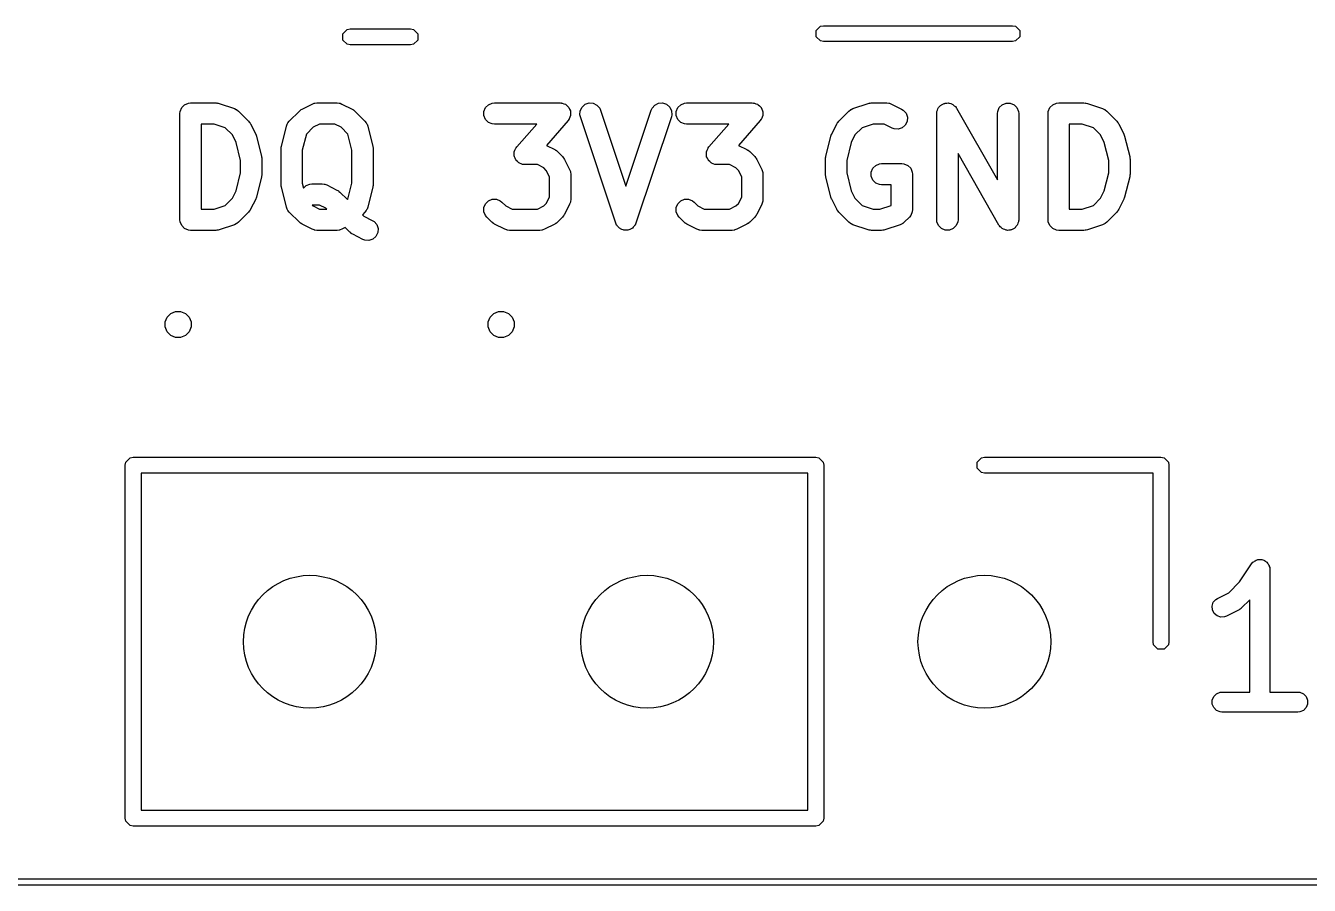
# Model space of a CAD drawing. Extents: x 89 to 178, y -115 to -57.
# Drawn here: x 143.08 to 152.75, y -115.02 to -108.55 of the extents above; entities that cross this region are included whole.
import ezdxf

# ---------------------------------------------------------------- set-up
doc = ezdxf.new("R2010")
doc.units = 0
doc.layers.add('BLACK', color=7, linetype='CONTINUOUS')

msp = doc.modelspace()

# ---------------------------------------------------------------- linework, layer by layer
at = {"layer": 'BLACK', "linetype": 'CONTINUOUS'}
for p, q in [((149.033315, -108.587039), (149.065787, -108.554567)), ((149.065787, -108.554567), (149.088748, -108.55)), ((149.088748, -108.55), (150.511252, -108.55)), ((150.511252, -108.55), (150.534213, -108.554567)), ((150.534213, -108.554567), (150.566685, -108.587039)), ((145.467503, -108.612039), (145.499975, -108.579567)), ((145.467503, -108.657961), (145.467503, -108.612039)), ((145.499975, -108.690433), (145.467503, -108.657961)), ((145.499975, -108.579567), (145.522936, -108.575)), ((145.522936, -108.575), (145.977064, -108.575)), ((145.977064, -108.575), (146.000025, -108.579567)), ((146.000025, -108.579567), (146.032497, -108.612039)), ((146.032497, -108.657961), (146.000025, -108.690433)), ((146.032497, -108.612039), (146.032497, -108.657961)), ((149.033315, -108.632961), (149.033315, -108.587039)), ((149.065787, -108.665433), (149.033315, -108.632961)), ((150.566685, -108.632961), (150.534213, -108.665433)), ((150.566685, -108.587039), (150.566685, -108.632961)), ((145.522936, -108.695), (145.499975, -108.690433)), ((145.977064, -108.695), (145.522936, -108.695)), ((146.000025, -108.690433), (145.977064, -108.695)), ((149.088748, -108.67), (149.065787, -108.665433)), ((150.511252, -108.67), (149.088748, -108.67)), ((150.534213, -108.665433), (150.511252, -108.67)), ((144.276983, -109.145257), (144.305822, -109.133312)), ((144.305822, -109.133312), (144.321429, -109.131775)), ((144.321429, -109.131775), (144.511905, -109.131775)), ((144.511905, -109.131775), (144.519802, -109.132552)), ((144.519802, -109.132552), (144.521911, -109.132403)), ((144.521911, -109.132403), (144.524683, -109.133033)), ((144.524683, -109.133033), (144.527512, -109.133312)), ((144.527512, -109.133312), (144.529463, -109.13412)), ((144.529463, -109.13412), (144.537203, -109.13588)), ((144.537203, -109.13588), (144.651489, -109.173975)), ((145.161842, -109.178316), (145.238033, -109.140221)), ((145.238033, -109.140221), (145.25268, -109.134616)), ((145.25268, -109.134616), (145.255546, -109.134412)), ((145.255546, -109.134412), (145.258203, -109.133312)), ((145.258203, -109.133312), (145.27381, -109.131775)), ((145.27381, -109.131775), (145.426191, -109.131775)), ((145.426191, -109.131775), (145.441798, -109.133312)), ((145.441798, -109.133312), (145.444454, -109.134412)), ((145.444454, -109.134412), (145.447321, -109.134616)), ((145.447321, -109.134616), (145.461968, -109.140221)), ((145.461968, -109.140221), (145.538158, -109.178316)), ((146.565077, -109.145257), (146.593916, -109.133312)), ((146.593916, -109.133312), (146.609523, -109.131775)), ((146.609523, -109.131775), (147.104761, -109.131775)), ((147.104761, -109.131775), (147.113009, -109.132587)), ((147.113009, -109.132587), (147.115115, -109.132447)), ((147.115115, -109.132447), (147.116565, -109.132937)), ((147.116565, -109.132937), (147.120368, -109.133312)), ((147.120368, -109.133312), (147.132368, -109.138282)), ((147.132368, -109.138282), (147.144684, -109.142448)), ((147.293715, -109.142274), (147.323327, -109.132403)), ((147.323327, -109.132403), (147.354463, -109.134615)), ((147.354463, -109.134615), (147.382382, -109.148575)), ((147.817617, -109.148575), (147.845536, -109.134615)), ((147.845536, -109.134615), (147.876672, -109.132403)), ((147.876672, -109.132403), (147.906284, -109.142274)), ((148.012696, -109.145257), (148.041535, -109.133312)), ((148.041535, -109.133312), (148.057142, -109.131775)), ((148.057142, -109.131775), (148.55238, -109.131775)), ((148.55238, -109.131775), (148.560628, -109.132587)), ((148.560628, -109.132587), (148.562734, -109.132447)), ((148.562734, -109.132447), (148.564184, -109.132937)), ((148.564184, -109.132937), (148.567987, -109.133312)), ((148.567987, -109.133312), (148.579987, -109.138282)), ((148.579987, -109.138282), (148.592303, -109.142448)), ((149.310416, -109.173975), (149.424702, -109.13588)), ((149.424702, -109.13588), (149.432441, -109.13412)), ((149.432441, -109.13412), (149.434393, -109.133312)), ((149.434393, -109.133312), (149.437221, -109.133033)), ((149.437221, -109.133033), (149.439994, -109.132403)), ((149.439994, -109.132403), (149.442102, -109.132552)), ((149.442102, -109.132552), (149.45, -109.131775)), ((149.45, -109.131775), (149.564286, -109.131775)), ((149.564286, -109.131775), (149.579893, -109.133312)), ((149.579893, -109.133312), (149.582549, -109.134412)), ((149.582549, -109.134412), (149.585416, -109.134616)), ((149.585416, -109.134616), (149.600063, -109.140221)), ((149.600063, -109.140221), (149.676253, -109.178316)), ((149.976983, -109.145257), (149.986814, -109.141184)), ((149.986814, -109.141184), (149.996051, -109.135907)), ((149.996051, -109.135907), (150.001109, -109.135263)), ((150.001109, -109.135263), (150.005822, -109.133312)), ((150.005822, -109.133312), (150.016462, -109.133312)), ((150.016462, -109.133312), (150.027017, -109.13197)), ((150.027017, -109.13197), (150.031938, -109.133312)), ((150.031938, -109.133312), (150.037036, -109.133312)), ((150.037036, -109.133312), (150.046865, -109.137383)), ((150.046865, -109.137383), (150.057131, -109.140183)), ((150.057131, -109.140183), (150.061162, -109.143305)), ((150.434126, -109.145257), (150.462965, -109.133312)), ((150.462965, -109.133312), (150.494179, -109.133312)), ((150.494179, -109.133312), (150.523018, -109.145257)), ((150.815078, -109.145257), (150.843917, -109.133312)), ((150.843917, -109.133312), (150.859524, -109.131775)), ((150.859524, -109.131775), (151.05, -109.131775)), ((151.05, -109.131775), (151.057897, -109.132552)), ((151.057897, -109.132552), (151.060006, -109.132403)), ((151.060006, -109.132403), (151.062778, -109.133033)), ((151.062778, -109.133033), (151.065607, -109.133312)), ((151.065607, -109.133312), (151.067558, -109.13412)), ((151.067558, -109.13412), (151.075298, -109.13588)), ((151.075298, -109.13588), (151.189584, -109.173975)), ((144.241429, -109.211775), (144.242966, -109.196168)), ((144.241429, -110.011775), (144.241429, -109.211775)), ((144.242966, -109.196168), (144.254911, -109.167329)), ((144.254911, -109.167329), (144.276983, -109.145257)), ((144.651489, -109.173975), (144.665809, -109.180369)), ((144.665809, -109.180369), (144.667979, -109.182251)), ((144.667979, -109.182251), (144.670637, -109.183352)), ((144.670637, -109.183352), (144.68276, -109.193301)), ((144.68276, -109.193301), (144.75895, -109.269492)), ((145.06486, -109.269491), (145.141051, -109.193301)), ((145.141051, -109.193301), (145.147185, -109.188265)), ((145.147185, -109.188265), (145.14857, -109.18667)), ((145.14857, -109.18667), (145.150973, -109.185156)), ((145.150973, -109.185156), (145.153173, -109.183352)), ((145.153173, -109.183352), (145.155127, -109.182542)), ((145.155127, -109.182542), (145.161842, -109.178316)), ((145.538158, -109.178316), (145.544874, -109.182543)), ((145.544874, -109.182543), (145.546826, -109.183352)), ((145.546826, -109.183352), (145.549022, -109.185154)), ((145.549022, -109.185154), (145.55143, -109.18667)), ((145.55143, -109.18667), (145.552815, -109.188267)), ((145.552815, -109.188267), (145.558949, -109.193301)), ((145.558949, -109.193301), (145.63514, -109.269491)), ((146.53106, -109.196168), (146.543005, -109.167329)), ((146.53106, -109.227382), (146.53106, -109.196168)), ((146.543005, -109.256221), (146.53106, -109.227382)), ((146.543005, -109.167329), (146.565077, -109.145257)), ((147.144684, -109.142448), (147.146714, -109.144224)), ((147.146714, -109.144224), (147.149207, -109.145257)), ((147.149207, -109.145257), (147.158393, -109.154443)), ((147.158393, -109.154443), (147.168175, -109.163002)), ((147.168175, -109.163002), (147.169371, -109.165421)), ((147.169371, -109.165421), (147.171279, -109.167329)), ((147.171279, -109.167329), (147.176248, -109.179326)), ((147.176248, -109.179326), (147.182013, -109.190983)), ((147.183224, -109.227382), (147.178251, -109.239387)), ((147.182013, -109.190983), (147.182192, -109.193677)), ((147.182192, -109.193677), (147.183224, -109.196168)), ((147.183224, -109.196168), (147.183224, -109.20915)), ((147.183224, -109.20915), (147.184089, -109.222128)), ((147.184089, -109.222128), (147.183224, -109.224685)), ((147.183224, -109.224685), (147.183224, -109.227382)), ((147.253961, -109.221781), (147.256173, -109.190645)), ((147.257438, -109.237073), (147.253961, -109.221781)), ((147.256173, -109.190645), (147.270133, -109.162726)), ((147.524105, -110.037073), (147.257438, -109.237073)), ((147.270133, -109.162726), (147.293715, -109.142274)), ((147.382382, -109.148575), (147.402834, -109.172157)), ((147.402834, -109.172157), (147.409228, -109.186477)), ((147.409228, -109.186477), (147.599999, -109.758791)), ((147.599999, -109.758791), (147.790771, -109.186477)), ((147.942561, -109.237073), (147.675895, -110.037073)), ((147.790771, -109.186477), (147.797165, -109.172157)), ((147.797165, -109.172157), (147.817617, -109.148575)), ((147.906284, -109.142274), (147.929866, -109.162725)), ((147.929866, -109.162725), (147.943826, -109.190644)), ((147.946038, -109.221781), (147.942561, -109.237073)), ((147.943826, -109.190644), (147.946038, -109.221781)), ((147.978679, -109.196168), (147.990624, -109.167329)), ((147.978679, -109.227382), (147.978679, -109.196168)), ((147.990624, -109.256221), (147.978679, -109.227382)), ((147.990624, -109.167329), (148.012696, -109.145257)), ((148.592303, -109.142448), (148.594333, -109.144224)), ((148.594333, -109.144224), (148.596826, -109.145257)), ((148.596826, -109.145257), (148.606012, -109.154443)), ((148.606012, -109.154443), (148.615794, -109.163002)), ((148.615794, -109.163002), (148.61699, -109.165421)), ((148.61699, -109.165421), (148.618898, -109.167329)), ((148.618898, -109.167329), (148.623867, -109.179326)), ((148.623867, -109.179326), (148.629632, -109.190983)), ((148.630843, -109.227382), (148.62587, -109.239387)), ((148.629632, -109.190983), (148.629811, -109.193677)), ((148.629811, -109.193677), (148.630843, -109.196168)), ((148.630843, -109.196168), (148.630843, -109.20915)), ((148.630843, -109.20915), (148.631708, -109.222128)), ((148.631708, -109.222128), (148.630843, -109.224685)), ((148.630843, -109.224685), (148.630843, -109.227382)), ((149.202955, -109.269491), (149.279146, -109.193301)), ((149.279146, -109.193301), (149.291268, -109.183352)), ((149.291268, -109.183352), (149.293925, -109.182251)), ((149.293925, -109.182251), (149.296096, -109.180369)), ((149.296096, -109.180369), (149.310416, -109.173975)), ((149.676253, -109.178316), (149.689525, -109.18667)), ((149.689525, -109.18667), (149.709977, -109.210251)), ((149.709977, -109.210251), (149.719848, -109.239864)), ((149.941429, -109.211775), (149.941824, -109.207761)), ((149.941429, -110.011775), (149.941429, -109.211775)), ((149.941624, -109.206187), (149.94218, -109.204147)), ((149.941824, -109.207761), (149.941624, -109.206187)), ((149.94218, -109.204147), (149.942966, -109.196168)), ((149.942966, -109.196168), (149.947037, -109.186338)), ((149.947037, -109.186338), (149.949837, -109.176073)), ((149.949837, -109.176073), (149.952959, -109.172041)), ((149.952959, -109.172041), (149.954911, -109.167329)), ((149.954911, -109.167329), (149.962437, -109.159802)), ((149.962437, -109.159802), (149.96895, -109.151393)), ((149.96895, -109.151393), (149.973376, -109.148863)), ((149.973376, -109.148863), (149.976983, -109.145257)), ((150.061162, -109.143305), (150.065875, -109.145257)), ((150.065875, -109.145257), (150.073401, -109.152783)), ((150.073401, -109.152783), (150.081811, -109.159296)), ((150.081811, -109.159296), (150.086451, -109.165833)), ((150.086451, -109.165833), (150.087947, -109.167329)), ((150.087947, -109.167329), (150.088555, -109.168797)), ((150.088555, -109.168797), (150.090888, -109.172084)), ((150.090888, -109.172084), (150.398572, -109.71053)), ((150.398572, -109.211775), (150.400109, -109.196168)), ((150.398572, -109.71053), (150.398572, -109.211775)), ((150.400109, -109.196168), (150.412054, -109.167329)), ((150.412054, -109.167329), (150.434126, -109.145257)), ((150.523018, -109.145257), (150.54509, -109.167329)), ((150.54509, -109.167329), (150.557035, -109.196168)), ((150.557035, -109.196168), (150.558572, -109.211775)), ((150.558572, -109.211775), (150.558572, -110.011775)), ((150.779524, -109.211775), (150.781061, -109.196168)), ((150.779524, -110.011775), (150.779524, -109.211775)), ((150.781061, -109.196168), (150.793006, -109.167329)), ((150.793006, -109.167329), (150.815078, -109.145257)), ((151.189584, -109.173975), (151.203904, -109.180369)), ((151.203904, -109.180369), (151.206074, -109.182251)), ((151.206074, -109.182251), (151.208732, -109.183352)), ((151.208732, -109.183352), (151.220855, -109.193301)), ((151.220855, -109.193301), (151.297045, -109.269492)), ((144.498922, -109.291775), (144.401429, -109.291775)), ((144.401429, -109.291775), (144.401429, -109.931775)), ((144.582975, -109.319792), (144.498922, -109.291775)), ((144.636632, -109.373449), (144.582975, -109.319792)), ((144.75895, -109.269492), (144.763985, -109.275626)), ((144.763985, -109.275626), (144.765581, -109.277011)), ((144.765581, -109.277011), (144.767094, -109.279414)), ((144.767094, -109.279414), (144.768899, -109.281614)), ((144.768899, -109.281614), (144.769708, -109.283568)), ((144.769708, -109.283568), (144.773935, -109.290283)), ((144.773935, -109.290283), (144.81203, -109.366474)), ((145.005722, -109.459038), (145.043818, -109.306657)), ((145.043818, -109.306657), (145.049094, -109.291889)), ((145.049094, -109.291889), (145.052634, -109.28711)), ((145.052634, -109.28711), (145.054911, -109.281614)), ((145.054911, -109.281614), (145.06486, -109.269491)), ((145.245008, -109.315618), (145.193665, -109.366961)), ((145.292695, -109.291775), (145.245008, -109.315618)), ((145.407306, -109.291775), (145.292695, -109.291775)), ((145.454992, -109.315618), (145.407306, -109.291775)), ((145.506335, -109.36696), (145.454992, -109.315618)), ((145.63514, -109.269491), (145.645089, -109.281614)), ((145.645089, -109.281614), (145.647365, -109.287109)), ((145.647365, -109.287109), (145.650907, -109.291889)), ((145.650907, -109.291889), (145.656183, -109.306657)), ((145.656183, -109.306657), (145.694279, -109.459039)), ((146.565077, -109.278293), (146.543005, -109.256221)), ((146.593916, -109.290238), (146.565077, -109.278293)), ((146.609523, -109.291775), (146.593916, -109.290238)), ((146.92846, -109.291775), (146.609523, -109.291775)), ((146.777889, -109.463857), (146.92846, -109.291775)), ((147.164967, -109.264455), (147.001269, -109.451538)), ((147.169787, -109.257712), (147.164967, -109.264455)), ((147.171279, -109.256221), (147.169787, -109.257712)), ((147.171864, -109.254806), (147.171279, -109.256221)), ((147.174088, -109.251697), (147.171864, -109.254806)), ((147.178251, -109.239387), (147.174088, -109.251697)), ((148.012696, -109.278293), (147.990624, -109.256221)), ((148.041535, -109.290238), (148.012696, -109.278293)), ((148.057142, -109.291775), (148.041535, -109.290238)), ((148.376079, -109.291775), (148.057142, -109.291775)), ((148.225508, -109.463857), (148.376079, -109.291775)), ((148.612586, -109.264455), (148.448888, -109.451538)), ((148.617406, -109.257712), (148.612586, -109.264455)), ((148.618898, -109.256221), (148.617406, -109.257712)), ((148.619483, -109.254806), (148.618898, -109.256221)), ((148.621707, -109.251697), (148.619483, -109.254806)), ((148.62587, -109.239387), (148.621707, -109.251697)), ((149.149875, -109.366474), (149.18797, -109.290283)), ((149.18797, -109.290283), (149.192196, -109.283568)), ((149.192196, -109.283568), (149.193006, -109.281614)), ((149.193006, -109.281614), (149.194811, -109.279414)), ((149.194811, -109.279414), (149.196324, -109.277011)), ((149.196324, -109.277011), (149.197918, -109.275628)), ((149.197918, -109.275628), (149.202955, -109.269491)), ((149.378928, -109.319792), (149.325271, -109.37345)), ((149.462983, -109.291775), (149.378928, -109.319792)), ((149.545401, -109.291775), (149.462983, -109.291775)), ((149.604699, -109.321424), (149.545401, -109.291775)), ((149.619346, -109.327029), (149.604699, -109.321424)), ((149.650482, -109.329242), (149.619346, -109.327029)), ((149.680095, -109.319371), (149.650482, -109.329242)), ((149.703676, -109.298919), (149.680095, -109.319371)), ((149.717635, -109.271), (149.703676, -109.298919)), ((149.719848, -109.239864), (149.717635, -109.271)), ((151.037017, -109.291775), (150.939524, -109.291775)), ((150.939524, -109.291775), (150.939524, -109.931775)), ((151.12107, -109.319792), (151.037017, -109.291775)), ((151.174727, -109.373449), (151.12107, -109.319792)), ((151.297045, -109.269492), (151.30208, -109.275626)), ((151.30208, -109.275626), (151.303676, -109.277011)), ((151.303676, -109.277011), (151.305189, -109.279414)), ((151.305189, -109.279414), (151.306994, -109.281614)), ((151.306994, -109.281614), (151.307803, -109.283568)), ((151.307803, -109.283568), (151.31203, -109.290283)), ((151.31203, -109.290283), (151.350125, -109.366474)), ((144.664995, -109.430173), (144.636632, -109.373449)), ((144.698572, -109.564479), (144.664995, -109.430173)), ((144.81203, -109.366474), (144.812466, -109.367615)), ((144.812466, -109.367615), (144.812811, -109.36808)), ((144.812811, -109.36808), (144.81515, -109.374628)), ((144.81515, -109.374628), (144.817635, -109.381121)), ((144.817635, -109.381121), (144.817675, -109.381697)), ((144.817675, -109.381697), (144.818087, -109.382848)), ((144.818087, -109.382848), (144.856183, -109.535229)), ((145.193665, -109.366961), (145.163333, -109.488288)), ((145.536667, -109.488287), (145.506335, -109.36696)), ((149.105722, -109.535229), (149.143818, -109.382848)), ((149.143818, -109.382848), (149.144229, -109.381697)), ((149.144229, -109.381697), (149.14427, -109.381121)), ((149.14427, -109.381121), (149.146754, -109.374628)), ((149.146754, -109.374628), (149.149094, -109.36808)), ((149.149094, -109.36808), (149.149438, -109.367615)), ((149.149438, -109.367615), (149.149875, -109.366474)), ((149.296909, -109.430173), (149.263333, -109.564479)), ((149.325271, -109.37345), (149.296909, -109.430173)), ((151.20309, -109.430173), (151.174727, -109.373449)), ((151.236667, -109.564479), (151.20309, -109.430173)), ((151.350125, -109.366474), (151.350561, -109.367615)), ((151.350561, -109.367615), (151.350906, -109.36808)), ((151.350906, -109.36808), (151.353245, -109.374628)), ((151.353245, -109.374628), (151.35573, -109.381121)), ((151.35573, -109.381121), (151.35577, -109.381697)), ((151.35577, -109.381697), (151.356182, -109.382848)), ((151.356182, -109.382848), (151.394278, -109.535229)), ((145.003333, -109.478441), (145.0036, -109.47572)), ((145.003333, -109.745108), (145.003333, -109.478441)), ((145.003427, -109.474552), (145.004291, -109.468707)), ((145.0036, -109.47572), (145.003427, -109.474552)), ((145.004291, -109.468707), (145.00487, -109.462834)), ((145.00487, -109.462834), (145.005321, -109.461743)), ((145.005321, -109.461743), (145.005722, -109.459038)), ((145.163333, -109.488288), (145.163333, -109.73526)), ((145.536667, -109.735261), (145.536667, -109.488287)), ((145.694279, -109.459039), (145.694679, -109.461745)), ((145.694679, -109.461745), (145.69513, -109.462834)), ((145.69513, -109.462834), (145.695707, -109.468701)), ((145.695707, -109.468701), (145.696573, -109.474552)), ((145.696573, -109.474552), (145.696399, -109.47572)), ((145.696399, -109.47572), (145.696667, -109.478441)), ((145.696667, -109.478441), (145.696667, -109.745108)), ((146.758767, -109.506184), (146.759632, -109.503626)), ((146.759632, -109.519154), (146.758767, -109.506184)), ((146.759632, -109.50093), (146.764603, -109.488927)), ((146.759632, -109.503626), (146.759632, -109.50093)), ((146.759632, -109.532144), (146.759632, -109.519154)), ((146.764603, -109.488927), (146.768768, -109.476614)), ((146.768768, -109.476614), (146.770991, -109.473503)), ((146.770991, -109.473503), (146.771577, -109.472091)), ((146.771577, -109.472091), (146.773067, -109.4706)), ((146.773067, -109.4706), (146.777889, -109.463857)), ((147.001269, -109.451538), (147.064348, -109.483078)), ((147.064348, -109.483078), (147.071062, -109.487304)), ((147.071062, -109.487304), (147.073017, -109.488114)), ((147.073017, -109.488114), (147.075216, -109.489919)), ((147.075216, -109.489919), (147.07762, -109.491432)), ((147.07762, -109.491432), (147.079002, -109.493026)), ((147.079002, -109.493026), (147.08514, -109.498063)), ((147.08514, -109.498063), (147.123234, -109.536158)), ((148.206386, -109.506184), (148.207251, -109.503626)), ((148.207251, -109.519154), (148.206386, -109.506184)), ((148.207251, -109.50093), (148.212222, -109.488927)), ((148.207251, -109.503626), (148.207251, -109.50093)), ((148.207251, -109.532144), (148.207251, -109.519154)), ((148.212222, -109.488927), (148.216387, -109.476614)), ((148.216387, -109.476614), (148.21861, -109.473503)), ((148.21861, -109.473503), (148.219196, -109.472091)), ((148.219196, -109.472091), (148.220686, -109.4706)), ((148.220686, -109.4706), (148.225508, -109.463857)), ((148.448888, -109.451538), (148.511967, -109.483078)), ((148.511967, -109.483078), (148.518681, -109.487304)), ((148.518681, -109.487304), (148.520636, -109.488114)), ((148.520636, -109.488114), (148.522835, -109.489919)), ((148.522835, -109.489919), (148.525239, -109.491432)), ((148.525239, -109.491432), (148.526621, -109.493026)), ((148.526621, -109.493026), (148.532759, -109.498063)), ((148.532759, -109.498063), (148.570853, -109.536158)), ((150.409113, -110.051466), (150.101429, -109.513019)), ((150.101429, -109.513019), (150.101429, -110.011775)), ((144.698572, -109.65907), (144.698572, -109.564479)), ((144.856183, -109.535229), (144.856583, -109.537934)), ((144.856583, -109.537934), (144.857035, -109.539025)), ((144.857035, -109.539025), (144.857613, -109.544898)), ((144.857613, -109.544898), (144.858478, -109.550743)), ((144.858478, -109.550743), (144.858304, -109.551911)), ((144.858304, -109.551911), (144.858572, -109.554632)), ((144.858572, -109.554632), (144.858572, -109.668918)), ((146.760664, -109.534636), (146.759632, -109.532144)), ((146.760844, -109.537329), (146.760664, -109.534636)), ((146.766603, -109.548975), (146.760844, -109.537329)), ((146.771577, -109.560983), (146.766603, -109.548975)), ((146.773485, -109.562891), (146.771577, -109.560983)), ((146.774681, -109.565309), (146.773485, -109.562891)), ((146.784458, -109.573864), (146.774681, -109.565309)), ((146.793649, -109.583055), (146.784458, -109.573864)), ((146.796141, -109.584087), (146.793649, -109.583055)), ((146.798172, -109.585864), (146.796141, -109.584087)), ((146.810485, -109.590028), (146.798172, -109.585864)), ((146.822488, -109.595), (146.810485, -109.590028)), ((146.826292, -109.595374), (146.822488, -109.595)), ((146.827742, -109.595865), (146.826292, -109.595374)), ((146.829846, -109.595724), (146.827742, -109.595865)), ((146.838095, -109.596537), (146.829846, -109.595724)), ((146.933495, -109.596537), (146.838095, -109.596537)), ((146.98118, -109.620379), (146.933495, -109.596537)), ((147.000918, -109.640116), (146.98118, -109.620379)), ((147.123234, -109.536158), (147.128268, -109.542292)), ((147.128268, -109.542292), (147.129866, -109.543678)), ((147.129866, -109.543678), (147.131381, -109.546086)), ((147.131381, -109.546086), (147.133183, -109.548281)), ((147.133183, -109.548281), (147.13399, -109.550231)), ((147.13399, -109.550231), (147.13822, -109.55695)), ((147.13822, -109.55695), (147.176315, -109.633141)), ((148.208283, -109.534636), (148.207251, -109.532144)), ((148.208463, -109.537329), (148.208283, -109.534636)), ((148.214222, -109.548975), (148.208463, -109.537329)), ((148.219196, -109.560983), (148.214222, -109.548975)), ((148.221104, -109.562891), (148.219196, -109.560983)), ((148.2223, -109.565309), (148.221104, -109.562891)), ((148.232077, -109.573864), (148.2223, -109.565309)), ((148.241268, -109.583055), (148.232077, -109.573864)), ((148.24376, -109.584087), (148.241268, -109.583055)), ((148.245791, -109.585864), (148.24376, -109.584087)), ((148.258104, -109.590028), (148.245791, -109.585864)), ((148.270107, -109.595), (148.258104, -109.590028)), ((148.273911, -109.595374), (148.270107, -109.595)), ((148.275361, -109.595865), (148.273911, -109.595374)), ((148.277465, -109.595724), (148.275361, -109.595865)), ((148.285714, -109.596537), (148.277465, -109.595724)), ((148.381114, -109.596537), (148.285714, -109.596537)), ((148.428799, -109.620379), (148.381114, -109.596537)), ((148.448537, -109.640116), (148.428799, -109.620379)), ((148.570853, -109.536158), (148.575887, -109.542292)), ((148.575887, -109.542292), (148.577485, -109.543678)), ((148.577485, -109.543678), (148.579, -109.546086)), ((148.579, -109.546086), (148.580802, -109.548281)), ((148.580802, -109.548281), (148.581609, -109.550231)), ((148.581609, -109.550231), (148.585839, -109.55695)), ((148.585839, -109.55695), (148.623934, -109.633141)), ((149.103333, -109.554632), (149.1036, -109.551911)), ((149.103333, -109.668918), (149.103333, -109.554632)), ((149.103427, -109.550743), (149.104291, -109.544898)), ((149.1036, -109.551911), (149.103427, -109.550743)), ((149.104291, -109.544898), (149.10487, -109.539025)), ((149.10487, -109.539025), (149.105321, -109.537934)), ((149.105321, -109.537934), (149.105722, -109.535229)), ((149.263333, -109.564479), (149.263333, -109.65907)), ((149.447728, -109.653311), (149.459673, -109.624472)), ((149.459673, -109.624472), (149.481745, -109.6024)), ((149.481745, -109.6024), (149.510584, -109.590455)), ((149.510584, -109.590455), (149.526191, -109.588918)), ((149.526191, -109.588918), (149.678572, -109.588918)), ((149.678572, -109.588918), (149.694179, -109.590455)), ((149.694179, -109.590455), (149.723018, -109.6024)), ((149.723018, -109.6024), (149.74509, -109.624472)), ((149.74509, -109.624472), (149.757035, -109.653311)), ((151.236667, -109.65907), (151.236667, -109.564479)), ((151.394278, -109.535229), (151.394678, -109.537934)), ((151.394678, -109.537934), (151.39513, -109.539025)), ((151.39513, -109.539025), (151.395708, -109.544898)), ((151.395708, -109.544898), (151.396573, -109.550743)), ((151.396573, -109.550743), (151.396399, -109.551911)), ((151.396399, -109.551911), (151.396667, -109.554632)), ((151.396667, -109.554632), (151.396667, -109.668918)), ((144.664995, -109.793375), (144.698572, -109.65907)), ((144.856183, -109.688321), (144.818087, -109.840702)), ((144.856583, -109.685615), (144.856183, -109.688321)), ((144.857035, -109.684525), (144.856583, -109.685615)), ((144.857613, -109.678651), (144.857035, -109.684525)), ((144.858478, -109.672807), (144.857613, -109.678651)), ((144.858572, -109.668918), (144.858304, -109.671638)), ((144.858304, -109.671638), (144.858478, -109.672807)), ((147.024761, -109.687802), (147.000918, -109.640116)), ((147.024761, -109.840509), (147.024761, -109.687802)), ((147.176315, -109.633141), (147.18192, -109.647788)), ((147.18192, -109.647788), (147.182123, -109.650654)), ((147.182123, -109.650654), (147.183224, -109.653311)), ((147.183224, -109.653311), (147.184761, -109.668918)), ((147.184761, -109.668918), (147.184761, -109.859394)), ((148.47238, -109.687802), (148.448537, -109.640116)), ((148.47238, -109.840509), (148.47238, -109.687802)), ((148.623934, -109.633141), (148.629539, -109.647788)), ((148.629539, -109.647788), (148.629742, -109.650654)), ((148.629742, -109.650654), (148.630843, -109.653311)), ((148.630843, -109.653311), (148.63238, -109.668918)), ((148.63238, -109.668918), (148.63238, -109.859394)), ((149.1036, -109.671638), (149.103333, -109.668918)), ((149.103427, -109.672807), (149.1036, -109.671638)), ((149.104291, -109.678651), (149.103427, -109.672807)), ((149.10487, -109.684525), (149.104291, -109.678651)), ((149.105321, -109.685615), (149.10487, -109.684525)), ((149.105722, -109.688321), (149.105321, -109.685615)), ((149.143818, -109.840702), (149.105722, -109.688321)), ((149.263333, -109.65907), (149.296909, -109.793375)), ((149.447728, -109.684525), (149.447728, -109.653311)), ((149.459673, -109.713364), (149.447728, -109.684525)), ((149.481745, -109.735436), (149.459673, -109.713364)), ((149.757035, -109.653311), (149.758572, -109.668918)), ((149.758572, -109.668918), (149.758572, -109.935584)), ((151.20309, -109.793375), (151.236667, -109.65907)), ((151.394278, -109.688321), (151.356182, -109.840702)), ((151.394678, -109.685615), (151.394278, -109.688321)), ((151.39513, -109.684525), (151.394678, -109.685615)), ((151.395708, -109.678651), (151.39513, -109.684525)), ((151.396573, -109.672807), (151.395708, -109.678651)), ((151.396667, -109.668918), (151.396399, -109.671638)), ((151.396399, -109.671638), (151.396573, -109.672807)), ((144.636632, -109.8501), (144.664995, -109.793375)), ((145.0036, -109.747828), (145.003333, -109.745108)), ((145.003427, -109.748997), (145.0036, -109.747828)), ((145.004291, -109.754841), (145.003427, -109.748997)), ((145.00487, -109.760715), (145.004291, -109.754841)), ((145.005321, -109.761805), (145.00487, -109.760715)), ((145.005722, -109.764511), (145.005321, -109.761805)), ((145.043818, -109.916892), (145.005722, -109.764511)), ((145.163333, -109.73526), (145.172824, -109.773224)), ((145.172824, -109.773224), (145.191268, -109.754781)), ((145.191268, -109.754781), (145.220107, -109.742836)), ((145.220107, -109.742836), (145.235714, -109.741299)), ((145.235714, -109.741299), (145.311905, -109.741299)), ((145.311905, -109.741299), (145.327512, -109.742836)), ((145.327512, -109.742836), (145.330168, -109.743936)), ((145.330168, -109.743936), (145.333035, -109.74414)), ((145.333035, -109.74414), (145.347682, -109.749745)), ((145.347682, -109.749745), (145.423872, -109.78784)), ((145.423872, -109.78784), (145.430586, -109.792066)), ((145.430586, -109.792066), (145.432541, -109.792876)), ((145.432541, -109.792876), (145.43474, -109.794681)), ((145.43474, -109.794681), (145.437144, -109.796194)), ((145.437144, -109.796194), (145.438526, -109.797788)), ((145.438526, -109.797788), (145.444664, -109.802825)), ((145.444664, -109.802825), (145.502381, -109.860542)), ((145.506335, -109.856588), (145.536667, -109.735261)), ((145.694279, -109.76451), (145.656183, -109.916892)), ((145.694679, -109.761803), (145.694279, -109.76451)), ((145.69513, -109.760715), (145.694679, -109.761803)), ((145.695707, -109.754847), (145.69513, -109.760715)), ((145.696573, -109.748997), (145.695707, -109.754847)), ((145.696667, -109.745108), (145.696399, -109.747828)), ((145.696399, -109.747828), (145.696573, -109.748997)), ((149.296909, -109.793375), (149.325272, -109.8501)), ((149.510584, -109.747381), (149.481745, -109.735436)), ((149.526191, -109.748918), (149.510584, -109.747381)), ((149.598572, -109.748918), (149.526191, -109.748918)), ((149.598572, -109.902446), (149.598572, -109.748918)), ((151.174727, -109.8501), (151.20309, -109.793375)), ((144.498922, -109.931775), (144.582976, -109.903757)), ((144.582976, -109.903757), (144.636632, -109.8501)), ((144.81203, -109.857076), (144.773935, -109.933266)), ((144.812466, -109.855934), (144.81203, -109.857076)), ((144.812811, -109.85547), (144.812466, -109.855934)), ((144.81515, -109.848921), (144.812811, -109.85547)), ((144.817635, -109.842429), (144.81515, -109.848921)), ((144.817675, -109.841852), (144.817635, -109.842429)), ((144.818087, -109.840702), (144.817675, -109.841852)), ((145.29302, -109.901299), (145.238375, -109.901299)), ((145.238375, -109.901299), (145.245008, -109.907931)), ((145.245008, -109.907931), (145.292695, -109.931775)), ((145.340704, -109.925141), (145.29302, -109.901299)), ((145.502381, -109.860542), (145.506335, -109.856588)), ((146.53106, -109.919976), (146.543006, -109.891137)), ((146.543006, -109.891137), (146.565078, -109.869066)), ((146.565078, -109.869066), (146.593917, -109.85712)), ((146.593917, -109.85712), (146.625131, -109.857121)), ((146.625131, -109.857121), (146.65397, -109.869067)), ((146.65397, -109.869067), (146.666092, -109.879016)), ((146.666092, -109.879016), (146.695007, -109.907932)), ((146.695007, -109.907932), (146.742694, -109.931775)), ((146.933495, -109.931775), (146.981181, -109.907932)), ((146.981181, -109.907932), (147.000917, -109.888195)), ((147.000917, -109.888195), (147.024761, -109.840509)), ((147.176315, -109.895171), (147.13822, -109.971361)), ((147.18192, -109.880524), (147.176315, -109.895171)), ((147.182123, -109.877657), (147.18192, -109.880524)), ((147.183224, -109.875001), (147.182123, -109.877657)), ((147.184761, -109.859394), (147.183224, -109.875001)), ((147.978679, -109.919976), (147.990625, -109.891137)), ((147.990625, -109.891137), (148.012697, -109.869066)), ((148.012697, -109.869066), (148.041536, -109.85712)), ((148.041536, -109.85712), (148.07275, -109.857121)), ((148.07275, -109.857121), (148.101589, -109.869067)), ((148.101589, -109.869067), (148.113711, -109.879016)), ((148.113711, -109.879016), (148.142626, -109.907932)), ((148.142626, -109.907932), (148.190313, -109.931775)), ((148.381114, -109.931775), (148.4288, -109.907932)), ((148.4288, -109.907932), (148.448536, -109.888195)), ((148.448536, -109.888195), (148.47238, -109.840509)), ((148.623934, -109.895171), (148.585839, -109.971361)), ((148.629539, -109.880524), (148.623934, -109.895171)), ((148.629742, -109.877657), (148.629539, -109.880524)), ((148.630843, -109.875001), (148.629742, -109.877657)), ((148.63238, -109.859394), (148.630843, -109.875001)), ((149.144229, -109.841852), (149.143818, -109.840702)), ((149.14427, -109.842429), (149.144229, -109.841852)), ((149.146754, -109.848921), (149.14427, -109.842429)), ((149.149094, -109.85547), (149.146754, -109.848921)), ((149.149438, -109.855934), (149.149094, -109.85547)), ((149.149875, -109.857076), (149.149438, -109.855934)), ((149.18797, -109.933266), (149.149875, -109.857076)), ((149.325272, -109.8501), (149.378928, -109.903757)), ((149.378928, -109.903757), (149.462983, -109.931775)), ((149.513208, -109.931775), (149.597261, -109.903757)), ((149.597261, -109.903757), (149.598572, -109.902446)), ((151.037017, -109.931775), (151.121071, -109.903757)), ((151.121071, -109.903757), (151.174727, -109.8501)), ((151.350125, -109.857076), (151.31203, -109.933266)), ((151.350561, -109.855934), (151.350125, -109.857076)), ((151.350906, -109.85547), (151.350561, -109.855934)), ((151.353245, -109.848921), (151.350906, -109.85547)), ((151.35573, -109.842429), (151.353245, -109.848921)), ((151.35577, -109.841852), (151.35573, -109.842429)), ((151.356182, -109.840702), (151.35577, -109.841852)), ((144.242966, -110.027382), (144.241429, -110.011775)), ((144.401429, -109.931775), (144.498922, -109.931775)), ((144.75895, -109.954057), (144.68276, -110.030248)), ((144.763983, -109.947923), (144.75895, -109.954057)), ((144.765581, -109.946538), (144.763983, -109.947923)), ((144.767096, -109.94413), (144.765581, -109.946538)), ((144.768899, -109.941934), (144.767096, -109.94413)), ((144.769707, -109.939982), (144.768899, -109.941934)), ((144.773935, -109.933266), (144.769707, -109.939982)), ((145.049094, -109.93166), (145.043818, -109.916892)), ((145.052634, -109.936439), (145.049094, -109.93166)), ((145.054911, -109.941934), (145.052634, -109.936439)), ((145.06486, -109.954057), (145.054911, -109.941934)), ((145.14105, -110.030248), (145.06486, -109.954057)), ((145.292695, -109.931775), (145.347338, -109.931775)), ((145.347338, -109.931775), (145.340704, -109.925141)), ((145.63514, -109.954058), (145.615518, -109.973679)), ((145.615518, -109.973679), (145.62596, -109.984121)), ((145.62596, -109.984121), (145.690539, -110.016411)), ((145.645089, -109.941935), (145.63514, -109.954058)), ((145.647365, -109.93644), (145.645089, -109.941935)), ((145.650907, -109.93166), (145.647365, -109.93644)), ((145.656183, -109.916892), (145.650907, -109.93166)), ((146.531059, -109.95119), (146.53106, -109.919976)), ((146.543005, -109.980029), (146.531059, -109.95119)), ((146.552954, -109.992152), (146.543005, -109.980029)), ((146.591049, -110.030248), (146.552954, -109.992152)), ((146.742694, -109.931775), (146.933495, -109.931775)), ((147.123235, -109.992152), (147.08514, -110.030248)), ((147.128268, -109.986018), (147.123235, -109.992152)), ((147.129866, -109.984633), (147.128268, -109.986018)), ((147.131381, -109.982225), (147.129866, -109.984633)), ((147.133184, -109.980029), (147.131381, -109.982225)), ((147.133992, -109.978077), (147.133184, -109.980029)), ((147.13822, -109.971361), (147.133992, -109.978077)), ((147.978678, -109.95119), (147.978679, -109.919976)), ((147.990624, -109.980029), (147.978678, -109.95119)), ((148.000573, -109.992152), (147.990624, -109.980029)), ((148.038668, -110.030248), (148.000573, -109.992152)), ((148.190313, -109.931775), (148.381114, -109.931775)), ((148.570854, -109.992152), (148.532759, -110.030248)), ((148.575887, -109.986018), (148.570854, -109.992152)), ((148.577485, -109.984633), (148.575887, -109.986018)), ((148.579, -109.982225), (148.577485, -109.984633)), ((148.580803, -109.980029), (148.579, -109.982225)), ((148.581611, -109.978077), (148.580803, -109.980029)), ((148.585839, -109.971361), (148.581611, -109.978077)), ((149.192197, -109.939982), (149.18797, -109.933266)), ((149.193006, -109.941934), (149.192197, -109.939982)), ((149.194808, -109.94413), (149.193006, -109.941934)), ((149.196324, -109.946538), (149.194808, -109.94413)), ((149.197921, -109.947923), (149.196324, -109.946538)), ((149.202955, -109.954057), (149.197921, -109.947923)), ((149.279145, -110.030248), (149.202955, -109.954057)), ((149.462983, -109.931775), (149.513208, -109.931775)), ((149.735141, -109.992152), (149.697045, -110.030249)), ((149.74509, -109.98003), (149.735141, -109.992152)), ((149.757035, -109.951191), (149.74509, -109.98003)), ((149.758572, -109.935584), (149.757035, -109.951191)), ((149.942966, -110.027382), (149.941429, -110.011775)), ((150.101429, -110.011775), (150.099892, -110.027382)), ((150.558572, -110.011775), (150.558176, -110.015788)), ((150.781061, -110.027382), (150.779524, -110.011775)), ((150.939524, -109.931775), (151.037017, -109.931775)), ((151.297045, -109.954057), (151.220855, -110.030248)), ((151.302078, -109.947923), (151.297045, -109.954057)), ((151.303676, -109.946538), (151.302078, -109.947923)), ((151.305191, -109.94413), (151.303676, -109.946538)), ((151.306994, -109.941934), (151.305191, -109.94413)), ((151.307802, -109.939982), (151.306994, -109.941934)), ((151.31203, -109.933266), (151.307802, -109.939982)), ((144.254911, -110.056221), (144.242966, -110.027382)), ((144.276983, -110.078293), (144.254911, -110.056221)), ((144.305822, -110.090238), (144.276983, -110.078293)), ((144.321429, -110.091775), (144.305822, -110.090238)), ((144.511905, -110.091775), (144.321429, -110.091775)), ((144.519802, -110.090997), (144.511905, -110.091775)), ((144.521911, -110.091147), (144.519802, -110.090997)), ((144.524683, -110.090516), (144.521911, -110.091147)), ((144.527512, -110.090238), (144.524683, -110.090516)), ((144.529463, -110.089429), (144.527512, -110.090238)), ((144.537203, -110.08767), (144.529463, -110.089429)), ((144.651489, -110.049575), (144.537203, -110.08767)), ((144.665809, -110.043181), (144.651489, -110.049575)), ((144.667981, -110.041297), (144.665809, -110.043181)), ((144.670637, -110.040197), (144.667981, -110.041297)), ((144.68276, -110.030248), (144.670637, -110.040197)), ((145.147184, -110.035282), (145.14105, -110.030248)), ((145.14857, -110.03688), (145.147184, -110.035282)), ((145.150978, -110.038395), (145.14857, -110.03688)), ((145.153173, -110.040197), (145.150978, -110.038395)), ((145.155123, -110.041005), (145.153173, -110.040197)), ((145.161842, -110.045234), (145.155123, -110.041005)), ((145.238033, -110.083329), (145.161842, -110.045234)), ((145.25268, -110.088934), (145.238033, -110.083329)), ((145.255546, -110.089137), (145.25268, -110.088934)), ((145.258203, -110.090238), (145.255546, -110.089137)), ((145.27381, -110.091775), (145.258203, -110.090238)), ((145.426191, -110.091775), (145.27381, -110.091775)), ((145.441798, -110.090238), (145.426191, -110.091775)), ((145.444454, -110.089137), (145.441798, -110.090238)), ((145.447321, -110.088934), (145.444454, -110.089137)), ((145.461968, -110.083329), (145.447321, -110.088934)), ((145.486585, -110.07102), (145.461968, -110.083329)), ((145.522004, -110.106439), (145.486585, -110.07102)), ((145.528137, -110.111472), (145.522004, -110.106439)), ((145.690539, -110.016411), (145.703811, -110.024765)), ((145.703811, -110.024765), (145.724263, -110.048346)), ((145.724263, -110.048346), (145.734134, -110.077959)), ((145.734134, -110.077959), (145.731921, -110.109095)), ((146.597184, -110.035283), (146.591049, -110.030248)), ((146.598569, -110.03688), (146.597184, -110.035283)), ((146.600973, -110.038393), (146.598569, -110.03688)), ((146.603171, -110.040197), (146.600973, -110.038393)), ((146.605123, -110.041005), (146.603171, -110.040197)), ((146.611841, -110.045234), (146.605123, -110.041005)), ((146.688032, -110.083329), (146.611841, -110.045234)), ((146.702679, -110.088934), (146.688032, -110.083329)), ((146.705545, -110.089137), (146.702679, -110.088934)), ((146.708202, -110.090238), (146.705545, -110.089137)), ((146.723809, -110.091775), (146.708202, -110.090238)), ((146.95238, -110.091775), (146.723809, -110.091775)), ((146.967987, -110.090238), (146.95238, -110.091775)), ((146.970643, -110.089137), (146.967987, -110.090238)), ((146.97351, -110.088934), (146.970643, -110.089137)), ((146.988157, -110.083329), (146.97351, -110.088934)), ((147.064348, -110.045234), (146.988157, -110.083329)), ((147.071065, -110.041005), (147.064348, -110.045234)), ((147.073018, -110.040197), (147.071065, -110.041005)), ((147.075215, -110.038393), (147.073018, -110.040197)), ((147.07762, -110.03688), (147.075215, -110.038393)), ((147.079004, -110.035283), (147.07762, -110.03688)), ((147.08514, -110.030248), (147.079004, -110.035283)), ((147.530499, -110.051393), (147.524105, -110.037073)), ((147.534241, -110.055708), (147.530499, -110.051393)), ((147.5368, -110.060825), (147.534241, -110.055708)), ((147.54438, -110.067399), (147.5368, -110.060825)), ((147.550951, -110.074975), (147.54438, -110.067399)), ((147.556064, -110.077531), (147.550951, -110.074975)), ((147.560382, -110.081276), (147.556064, -110.077531)), ((147.569897, -110.084447), (147.560382, -110.081276)), ((147.57887, -110.088934), (147.569897, -110.084447)), ((147.58457, -110.089339), (147.57887, -110.088934)), ((147.589994, -110.091147), (147.58457, -110.089339)), ((147.600002, -110.090435), (147.589994, -110.091147)), ((147.610006, -110.091147), (147.600002, -110.090435)), ((147.615426, -110.08934), (147.610006, -110.091147)), ((147.62113, -110.088935), (147.615426, -110.08934)), ((147.630107, -110.084446), (147.62113, -110.088935)), ((147.639618, -110.081276), (147.630107, -110.084446)), ((147.643933, -110.077533), (147.639618, -110.081276)), ((147.64905, -110.074975), (147.643933, -110.077533)), ((147.655624, -110.067394), (147.64905, -110.074975)), ((147.6632, -110.060824), (147.655624, -110.067394)), ((147.665756, -110.05571), (147.6632, -110.060824)), ((147.669501, -110.051393), (147.665756, -110.05571)), ((147.675895, -110.037073), (147.669501, -110.051393)), ((148.044803, -110.035283), (148.038668, -110.030248)), ((148.046188, -110.03688), (148.044803, -110.035283)), ((148.048592, -110.038393), (148.046188, -110.03688)), ((148.05079, -110.040197), (148.048592, -110.038393)), ((148.052742, -110.041005), (148.05079, -110.040197)), ((148.05946, -110.045234), (148.052742, -110.041005)), ((148.135651, -110.083329), (148.05946, -110.045234)), ((148.150298, -110.088934), (148.135651, -110.083329)), ((148.153164, -110.089137), (148.150298, -110.088934)), ((148.155821, -110.090238), (148.153164, -110.089137)), ((148.171428, -110.091775), (148.155821, -110.090238)), ((148.399999, -110.091775), (148.171428, -110.091775)), ((148.415606, -110.090238), (148.399999, -110.091775)), ((148.418262, -110.089137), (148.415606, -110.090238)), ((148.421129, -110.088934), (148.418262, -110.089137)), ((148.435776, -110.083329), (148.421129, -110.088934)), ((148.511967, -110.045234), (148.435776, -110.083329)), ((148.518684, -110.041005), (148.511967, -110.045234)), ((148.520637, -110.040197), (148.518684, -110.041005)), ((148.522834, -110.038393), (148.520637, -110.040197)), ((148.525239, -110.03688), (148.522834, -110.038393)), ((148.526623, -110.035283), (148.525239, -110.03688)), ((148.532759, -110.030248), (148.526623, -110.035283)), ((149.291268, -110.040197), (149.279145, -110.030248)), ((149.293923, -110.041297), (149.291268, -110.040197)), ((149.296096, -110.043181), (149.293923, -110.041297)), ((149.310416, -110.049575), (149.296096, -110.043181)), ((149.424702, -110.08767), (149.310416, -110.049575)), ((149.432441, -110.089429), (149.424702, -110.08767)), ((149.434393, -110.090238), (149.432441, -110.089429)), ((149.437221, -110.090516), (149.434393, -110.090238)), ((149.439994, -110.091147), (149.437221, -110.090516)), ((149.442102, -110.090997), (149.439994, -110.091147)), ((149.45, -110.091775), (149.442102, -110.090997)), ((149.526191, -110.091775), (149.45, -110.091775)), ((149.534088, -110.090997), (149.526191, -110.091775)), ((149.536197, -110.091147), (149.534088, -110.090997)), ((149.538969, -110.090516), (149.536197, -110.091147)), ((149.541798, -110.090238), (149.538969, -110.090516)), ((149.543749, -110.089429), (149.541798, -110.090238)), ((149.551489, -110.08767), (149.543749, -110.089429)), ((149.665774, -110.049575), (149.551489, -110.08767)), ((149.680094, -110.043181), (149.665774, -110.049575)), ((149.682264, -110.041298), (149.680094, -110.043181)), ((149.684922, -110.040198), (149.682264, -110.041298)), ((149.697045, -110.030249), (149.684922, -110.040198)), ((149.954911, -110.056221), (149.942966, -110.027382)), ((149.976983, -110.078293), (149.954911, -110.056221)), ((150.005822, -110.090238), (149.976983, -110.078293)), ((150.037036, -110.090238), (150.005822, -110.090238)), ((150.065875, -110.078293), (150.037036, -110.090238)), ((150.087947, -110.056221), (150.065875, -110.078293)), ((150.099892, -110.027382), (150.087947, -110.056221)), ((150.411445, -110.054752), (150.409113, -110.051466)), ((150.412054, -110.056221), (150.411445, -110.054752)), ((150.413549, -110.057716), (150.412054, -110.056221)), ((150.41819, -110.064254), (150.413549, -110.057716)), ((150.426599, -110.070766), (150.41819, -110.064254)), ((150.434126, -110.078293), (150.426599, -110.070766)), ((150.438838, -110.080244), (150.434126, -110.078293)), ((150.44287, -110.083367), (150.438838, -110.080244)), ((150.453135, -110.086166), (150.44287, -110.083367)), ((150.462965, -110.090238), (150.453135, -110.086166)), ((150.468063, -110.090238), (150.462965, -110.090238)), ((150.472984, -110.09158), (150.468063, -110.090238)), ((150.483539, -110.090238), (150.472984, -110.09158)), ((150.494179, -110.090238), (150.483539, -110.090238)), ((150.498891, -110.088286), (150.494179, -110.090238)), ((150.50395, -110.087643), (150.498891, -110.088286)), ((150.513186, -110.082365), (150.50395, -110.087643)), ((150.523018, -110.078293), (150.513186, -110.082365)), ((150.526624, -110.074686), (150.523018, -110.078293)), ((150.531051, -110.072157), (150.526624, -110.074686)), ((150.537563, -110.063747), (150.531051, -110.072157)), ((150.54509, -110.056221), (150.537563, -110.063747)), ((150.547041, -110.051508), (150.54509, -110.056221)), ((150.550164, -110.047477), (150.547041, -110.051508)), ((150.552963, -110.037211), (150.550164, -110.047477)), ((150.557035, -110.027382), (150.552963, -110.037211)), ((150.55782, -110.019402), (150.557035, -110.027382)), ((150.558377, -110.017363), (150.55782, -110.019402)), ((150.558176, -110.015788), (150.558377, -110.017363)), ((150.793006, -110.056221), (150.781061, -110.027382)), ((150.815078, -110.078293), (150.793006, -110.056221)), ((150.843917, -110.090238), (150.815078, -110.078293)), ((150.859524, -110.091775), (150.843917, -110.090238)), ((151.05, -110.091775), (150.859524, -110.091775)), ((151.057897, -110.090997), (151.05, -110.091775)), ((151.060006, -110.091147), (151.057897, -110.090997)), ((151.062778, -110.090516), (151.060006, -110.091147)), ((151.065607, -110.090238), (151.062778, -110.090516)), ((151.067558, -110.089429), (151.065607, -110.090238)), ((151.075298, -110.08767), (151.067558, -110.089429)), ((151.189584, -110.049575), (151.075298, -110.08767)), ((151.203904, -110.043181), (151.189584, -110.049575)), ((151.206076, -110.041297), (151.203904, -110.043181)), ((151.208732, -110.040197), (151.206076, -110.041297)), ((151.220855, -110.030248), (151.208732, -110.040197)), ((145.529523, -110.11307), (145.528137, -110.111472)), ((145.53193, -110.114585), (145.529523, -110.11307)), ((145.534127, -110.116388), (145.53193, -110.114585)), ((145.536078, -110.117196), (145.534127, -110.116388)), ((145.542795, -110.121424), (145.536078, -110.117196)), ((145.618985, -110.159519), (145.542795, -110.121424)), ((145.633632, -110.165124), (145.618985, -110.159519)), ((145.664768, -110.167337), (145.633632, -110.165124)), ((145.694381, -110.157466), (145.664768, -110.167337)), ((145.717962, -110.137014), (145.694381, -110.157466)), ((145.731921, -110.109095), (145.717962, -110.137014)), ((144.129421, -110.780491), (144.144353, -110.744443)), ((144.129421, -110.819509), (144.129421, -110.780491)), ((144.144353, -110.744443), (144.171943, -110.716853)), ((144.171943, -110.716853), (144.207991, -110.701921)), ((144.207991, -110.701921), (144.247009, -110.701921)), ((144.247009, -110.701921), (144.283057, -110.716853)), ((144.283057, -110.716853), (144.310647, -110.744443)), ((144.310647, -110.744443), (144.325579, -110.780491)), ((144.325579, -110.780491), (144.325579, -110.819509)), ((146.561921, -110.780491), (146.576853, -110.744443)), ((146.561921, -110.819509), (146.561921, -110.780491)), ((146.576853, -110.744443), (146.604443, -110.716853)), ((146.604443, -110.716853), (146.640491, -110.701921)), ((146.640491, -110.701921), (146.679509, -110.701921)), ((146.679509, -110.701921), (146.715557, -110.716853)), ((146.715557, -110.716853), (146.743147, -110.744443)), ((146.743147, -110.744443), (146.758079, -110.780491)), ((146.758079, -110.780491), (146.758079, -110.819509)), ((144.144353, -110.855557), (144.129421, -110.819509)), ((144.171943, -110.883147), (144.144353, -110.855557)), ((144.310647, -110.855557), (144.283057, -110.883147)), ((144.325579, -110.819509), (144.310647, -110.855557)), ((146.576853, -110.855557), (146.561921, -110.819509)), ((146.604443, -110.883147), (146.576853, -110.855557)), ((146.743147, -110.855557), (146.715557, -110.883147)), ((146.758079, -110.819509), (146.743147, -110.855557)), ((144.207991, -110.898079), (144.171943, -110.883147)), ((144.247009, -110.898079), (144.207991, -110.898079)), ((144.283057, -110.883147), (144.247009, -110.898079)), ((146.640491, -110.898079), (146.604443, -110.883147)), ((146.679509, -110.898079), (146.640491, -110.898079)), ((146.715557, -110.883147), (146.679509, -110.898079)), ((143.83, -111.86), (143.834567, -111.837039)), ((143.834567, -111.837039), (143.867039, -111.804567)), ((143.867039, -111.804567), (143.89, -111.8)), ((143.89, -111.8), (149.03, -111.8)), ((149.03, -111.8), (149.052961, -111.804567)), ((149.052961, -111.804567), (149.085433, -111.837039)), ((149.085433, -111.837039), (149.09, -111.86)), ((150.244567, -111.837039), (150.277039, -111.804567)), ((150.244567, -111.882961), (150.244567, -111.837039)), ((150.277039, -111.804567), (150.3, -111.8)), ((150.3, -111.8), (151.63, -111.8)), ((151.63, -111.8), (151.652961, -111.804567)), ((151.652961, -111.804567), (151.685433, -111.837039)), ((151.685433, -111.837039), (151.69, -111.86)), ((143.83, -114.52), (143.83, -111.86)), ((143.95, -111.92), (143.95, -114.46)), ((148.97, -111.92), (143.95, -111.92)), ((148.97, -114.46), (148.97, -111.92)), ((149.09, -111.86), (149.09, -114.52)), ((150.277039, -111.915433), (150.244567, -111.882961)), ((150.3, -111.92), (150.277039, -111.915433)), ((151.57, -111.92), (150.3, -111.92)), ((151.57, -113.19), (151.57, -111.92)), ((151.69, -111.86), (151.69, -113.19)), ((152.22135, -112.739896), (152.31247, -112.603216)), ((152.31247, -112.603216), (152.312504, -112.603173)), ((152.312504, -112.603173), (152.312514, -112.603151)), ((152.312514, -112.603151), (152.312565, -112.603099)), ((152.312565, -112.603099), (152.321786, -112.591841)), ((152.321786, -112.591841), (152.327955, -112.587709)), ((152.327955, -112.587709), (152.333206, -112.582459)), ((152.333206, -112.582459), (152.339995, -112.579646)), ((152.339995, -112.579646), (152.346101, -112.575558)), ((152.346101, -112.575558), (152.353381, -112.574101)), ((152.353381, -112.574101), (152.360242, -112.57126)), ((152.360242, -112.57126), (152.36759, -112.57126)), ((152.36759, -112.57126), (152.374795, -112.569819)), ((152.374795, -112.569819), (152.382079, -112.57126)), ((152.382079, -112.57126), (152.389506, -112.57126)), ((152.389506, -112.57126), (152.396294, -112.574072)), ((152.396294, -112.574072), (152.403503, -112.575498)), ((152.403503, -112.575498), (152.409682, -112.579617)), ((152.409682, -112.579617), (152.416542, -112.582459)), ((152.416542, -112.582459), (152.421735, -112.587652)), ((152.421735, -112.587652), (152.427852, -112.59173)), ((152.427852, -112.59173), (152.431985, -112.597902)), ((152.431985, -112.597902), (152.437234, -112.603151)), ((152.437234, -112.603151), (152.440045, -112.609938)), ((152.440045, -112.609938), (152.444135, -112.616045)), ((152.444135, -112.616045), (152.445591, -112.623326)), ((152.445591, -112.623326), (152.448433, -112.630187)), ((152.448433, -112.630187), (152.449858, -112.644663)), ((152.449858, -112.644663), (152.449874, -112.64474)), ((152.449874, -112.64474), (152.449868, -112.644766)), ((152.449868, -112.644766), (152.449874, -112.644819)), ((152.449874, -112.644819), (152.449874, -113.569819)), ((152.139971, -112.821275), (152.22135, -112.739896)), ((152.014749, -112.921152), (152.024003, -112.893391)), ((152.024003, -112.893391), (152.043176, -112.871283)), ((152.043176, -112.871283), (152.055619, -112.863451)), ((152.055619, -112.863451), (152.139971, -112.821275)), ((152.299874, -112.873504), (152.237431, -112.935947)), ((152.299874, -113.569819), (152.299874, -112.873504)), ((152.016823, -112.950342), (152.014749, -112.921152)), ((152.02991, -112.976517), (152.016823, -112.950342)), ((152.052018, -112.99569), (152.02991, -112.976517)), ((152.079779, -113.004944), (152.052018, -112.99569)), ((152.108969, -113.00287), (152.079779, -113.004944)), ((152.122701, -112.997615), (152.108969, -113.00287)), ((152.217939, -112.949996), (152.122701, -112.997615)), ((152.224238, -112.946031), (152.217939, -112.949996)), ((152.226066, -112.945274), (152.224238, -112.946031)), ((152.228122, -112.943585), (152.226066, -112.945274)), ((152.230382, -112.942164), (152.228122, -112.943585)), ((152.231681, -112.940665), (152.230382, -112.942164)), ((152.237431, -112.935947), (152.231681, -112.940665)), ((151.574567, -113.212961), (151.57, -113.19)), ((151.69, -113.19), (151.685433, -113.212961)), ((151.607039, -113.245433), (151.574567, -113.212961)), ((151.652961, -113.245433), (151.607039, -113.245433)), ((151.685433, -113.212961), (151.652961, -113.245433)), ((152.0268, -113.603151), (152.047492, -113.582459)), ((152.047492, -113.582459), (152.074528, -113.57126)), ((152.074528, -113.57126), (152.08916, -113.569819)), ((152.08916, -113.569819), (152.299874, -113.569819)), ((152.449874, -113.569819), (152.660588, -113.569819)), ((152.660588, -113.569819), (152.67522, -113.57126)), ((152.67522, -113.57126), (152.702256, -113.582459)), ((152.702256, -113.582459), (152.722948, -113.603151)), ((152.015601, -113.630187), (152.0268, -113.603151)), ((152.015601, -113.659451), (152.015601, -113.630187)), ((152.0268, -113.686487), (152.015601, -113.659451)), ((152.722948, -113.603151), (152.734147, -113.630187)), ((152.734147, -113.659451), (152.722948, -113.686487)), ((152.734147, -113.630187), (152.734147, -113.659451)), ((152.047492, -113.707179), (152.0268, -113.686487)), ((152.074528, -113.718378), (152.047492, -113.707179)), ((152.08916, -113.719819), (152.074528, -113.718378)), ((152.660588, -113.719819), (152.08916, -113.719819)), ((152.67522, -113.718378), (152.660588, -113.719819)), ((152.702256, -113.707179), (152.67522, -113.718378)), ((152.722948, -113.686487), (152.702256, -113.707179)), ((143.834567, -114.542961), (143.83, -114.52)), ((143.867039, -114.575433), (143.834567, -114.542961)), ((143.95, -114.46), (148.97, -114.46)), ((149.085433, -114.542961), (149.052961, -114.575433)), ((149.09, -114.52), (149.085433, -114.542961)), ((143.89, -114.58), (143.867039, -114.575433)), ((149.03, -114.58), (143.89, -114.58)), ((149.052961, -114.575433), (149.03, -114.58)), ((169.5, -115.025), (97.5, -115.025)), ((97.524182, -114.975), (169.475818, -114.975))]:
    msp.add_line(p, q, dxfattribs=at)
at = {"layer": 'BLACK'}
for centre in [(145.22, -113.19), (145.22, -113.19), (145.22, -113.19), (147.76, -113.19), (147.76, -113.19), (147.76, -113.19), (150.3, -113.19), (150.3, -113.19), (150.3, -113.19)]:
    msp.add_circle(centre, 0.5, dxfattribs=at)

doc.saveas('drawing.dxf')
